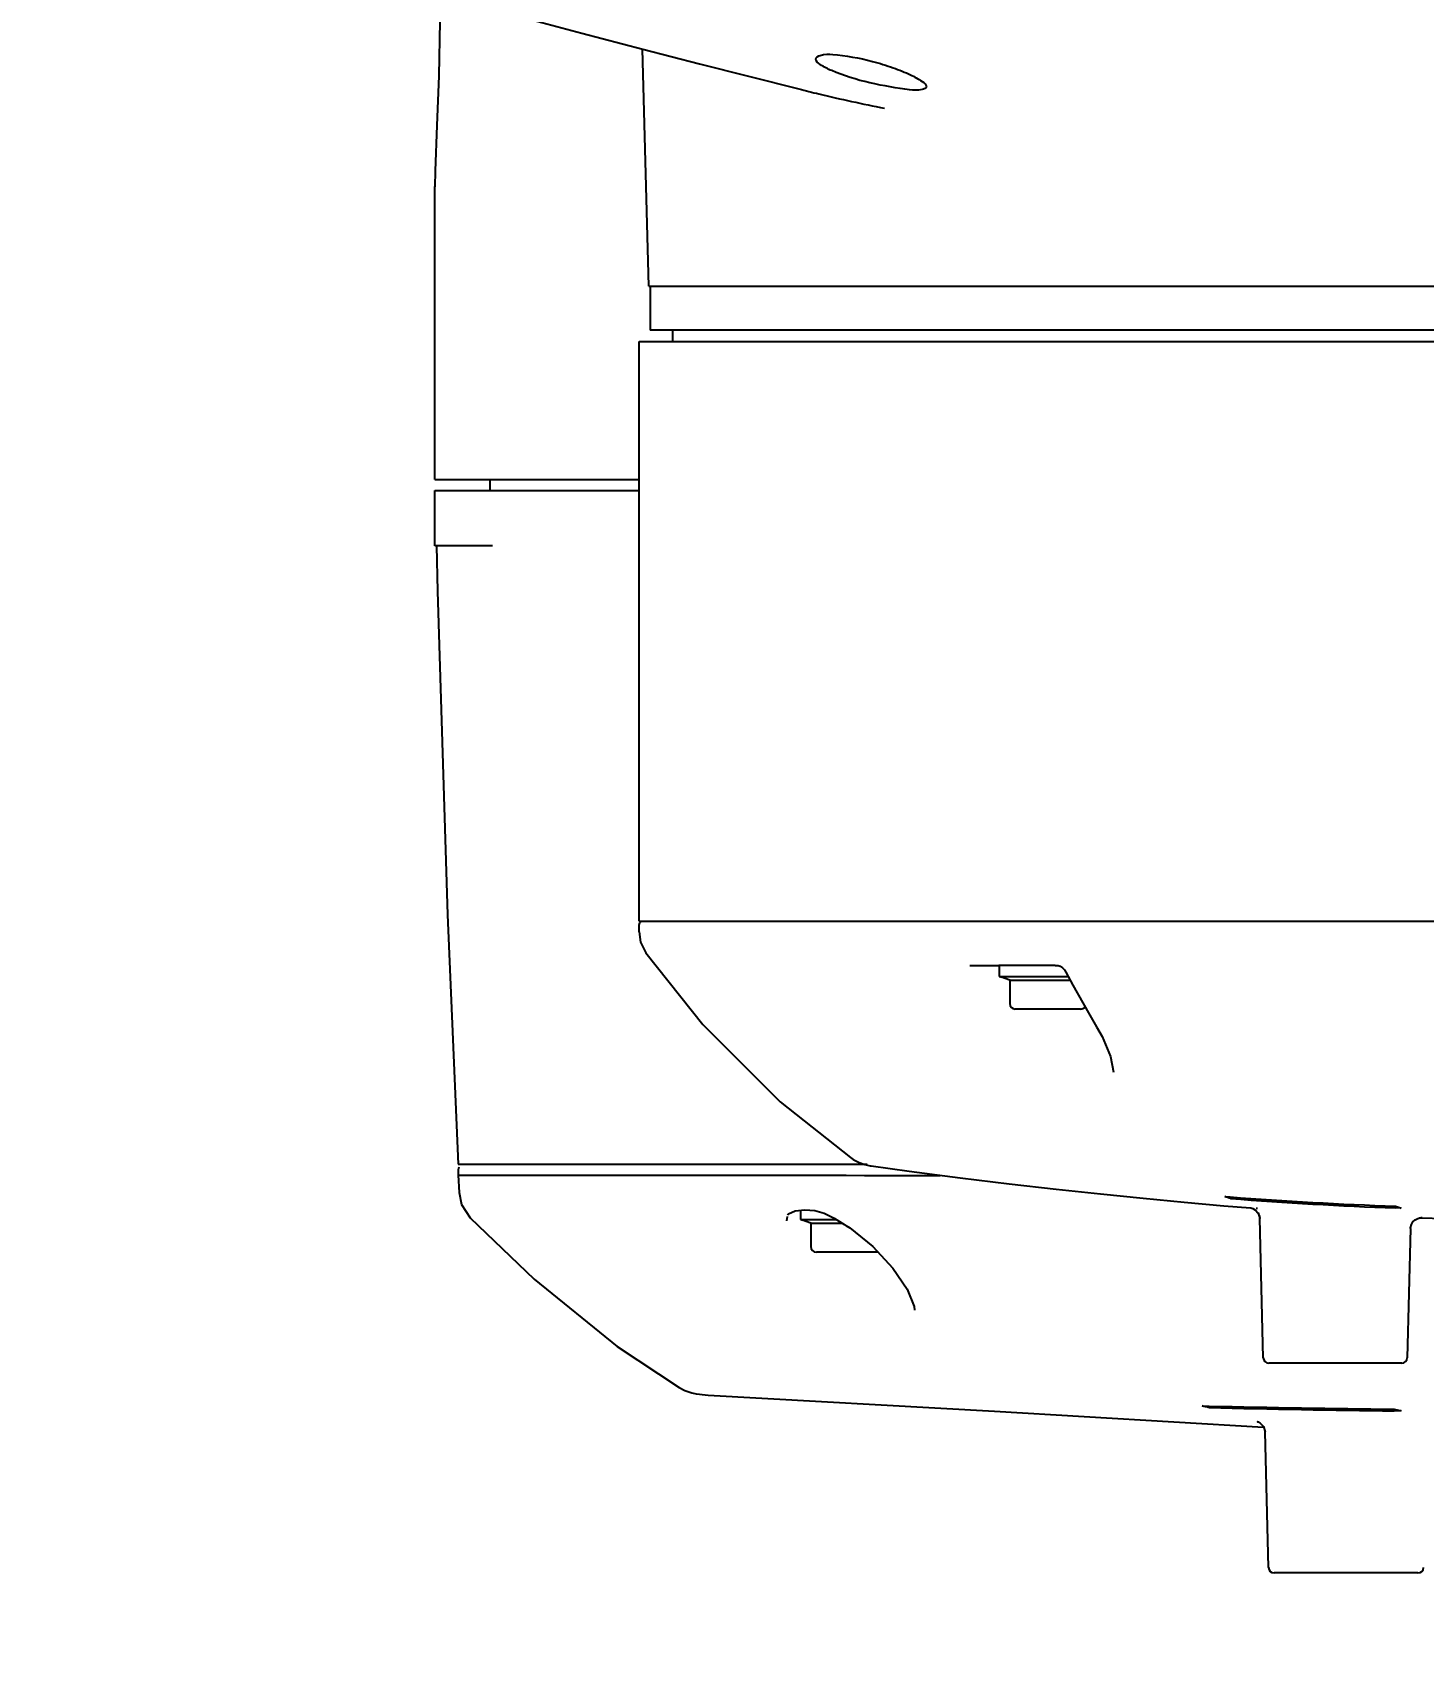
# Model space of a CAD drawing. Header units: millimetres. Extents: x 5828 to 6704, y 123 to 421.
# Drawn here: x 6612.11 to 6616.308, y 217.917 to 222.826 of the extents above; entities that cross this region are included whole.
import ezdxf

# ---------------------------------------------------------------- set-up
doc = ezdxf.new("R2010")
doc.units = ezdxf.units.MM
doc.linetypes.add('BANKLINE1', pattern=[5.5, 4, -1.5])
doc.layers.add('00_COMPONENTS', color=7, linetype='BANKLINE1')
doc.layers.add('外形图', color=7, linetype='Continuous')
doc.styles.add('微软雅黑', font='msyh.ttc', dxfattribs={"height": 2.1})
doc.dimstyles.new('尺寸标注_1_20比例', dxfattribs={"dimtxt": 2.1, "dimasz": 1.7, "dimexe": 0.5, "dimexo": 0.4, "dimgap": 0.5, "dimtad": 1, "dimdec": 1, "dimlfac": 20, "dimdsep": 46, "dimtxsty": '微软雅黑', "dimcen": 0.09, "dimadec": 0, "dimazin": 0, "dimtp": 0.01, "dimtm": 0.01, "dimtfac": 1, "dimtdec": 1, "dimtofl": 0, "dimtmove": 0, "dimatfit": 3, "dimfxl": 1, "dimtolj": 1, "dimarcsym": 0})

# ---------------------------------------------------------------- blocks, each defined once
blk = doc.blocks.new('*D1344')
at = {"layer": '00_COMPONENTS', "color": 0, "linetype": 'ByBlock', "lineweight": -2, "ltscale": 20}
for p, q in [((6589.207, 225.4111), (6588.1213, 225.4111)), ((6653.3579, 219.8635), (6652.3359, 220.0385))]:
    blk.add_line(p, q, dxfattribs=at)
blk.add_arc((6620.9569, 225.4111), 32.3356, 183.01259, 347.27176, dxfattribs=at)
at = {"layer": '00_COMPONENTS', "color": 0}
for points in [[(6588.9492, 223.7191), (6588.3827, 223.7042), (6588.6213, 225.4111)], [(6652.7758, 218.2315), (6652.22, 218.3418), (6652.8288, 219.9541)]]:
    blk.add_solid(points, dxfattribs=at)
at = {"layer": 'Defpoints', "color": 0}
for p in [(6589.607, 225.4111), (6620.9569, 225.4111), (6653.7522, 219.796), (6603.2329, 198.3657)]:
    blk.add_point(p, dxfattribs=at)
at = {"layer": '00_COMPONENTS', "color": 0, "insert": (6618.3533, 194.7765), "char_height": 2.1, "attachment_point": 5, "rotation": 355.1422, "style": '微软雅黑'}
blk.add_mtext('\\A1;+170°', dxfattribs=at)

msp = doc.modelspace()

# ---------------------------------------------------------------- linework, layer by layer
at = {"layer": '外形图', "linetype": 'Continuous'}
for p, q in [((6613.9697, 222.0611), (6613.951, 222.7763)), ((6614.1229, 222.7322), (6614.4229, 222.6561)), ((6613.3245, 221.4777), (6613.3245, 222.3621)), ((6613.9697, 222.0611), (6618.4474, 222.0611)), ((6613.9745, 222.0611), (6613.9745, 221.9277)), ((6619.8412, 221.9277), (6613.9745, 221.9277)), ((6614.0412, 221.9277), (6614.0412, 221.8944)), ((6613.9412, 221.8944), (6619.8744, 221.8944)), ((6613.9412, 220.1444), (6613.9412, 221.8944)), ((6613.3245, 221.4777), (6613.9412, 221.4777)), ((6613.4912, 221.4444), (6613.4912, 221.4777)), ((6613.3245, 221.4444), (6613.9412, 221.4444)), ((6613.3245, 221.2777), (6613.3245, 221.4444)), ((6613.4987, 221.2777), (6613.3245, 221.2777)), ((6613.9409, 220.1124), (6613.9409, 220.1344)), ((6613.9409, 220.1124), (6613.9454, 220.0814)), ((6613.9412, 220.1444), (6620.1647, 220.1444)), ((6613.9454, 220.0814), (6613.9613, 220.0489)), ((6614.9393, 220.0111), (6615.0262, 220.0111)), ((6615.1962, 220.0111), (6615.0263, 220.0111)), ((6615.0278, 220.0111), (6615.0278, 219.9777)), ((6615.1962, 220.0111), (6615.2039, 220.0111)), ((6615.0278, 219.9777), (6615.236, 219.9777)), ((6615.0595, 219.9662), (6615.0344, 219.9753)), ((6615.0595, 219.9662), (6615.2421, 219.9662)), ((6615.0595, 219.9662), (6615.0595, 219.8961)), ((6615.2245, 219.9978), (6615.2292, 219.9907)), ((6615.2292, 219.9907), (6615.2499, 219.9514)), ((6615.2499, 219.9514), (6615.2968, 219.8676)), ((6615.2728, 219.8794), (6615.0762, 219.8794)), ((6615.2968, 219.8676), (6615.3214, 219.826)), ((6615.3214, 219.826), (6615.3382, 219.7962)), ((6615.3724, 219.6886), (6615.3724, 219.6886)), ((6613.3947, 219.4111), (6614.6293, 219.4111)), ((6613.395, 219.3944), (6613.395, 219.3777)), ((6613.395, 219.3777), (6613.3975, 219.3257)), ((6613.395, 219.3777), (6613.4035, 219.3777)), ((6613.4035, 219.3777), (6613.4075, 219.3777)), ((6613.4075, 219.3777), (6613.6361, 219.3777)), ((6613.6361, 219.3777), (6613.6383, 219.3777)), ((6613.6383, 219.3777), (6613.702, 219.3777)), ((6613.702, 219.3777), (6613.8071, 219.3777)), ((6613.8071, 219.3777), (6613.812, 219.3777)), ((6613.812, 219.3777), (6613.822, 219.3777)), ((6613.822, 219.3777), (6613.8384, 219.3777)), ((6613.8384, 219.3777), (6613.8502, 219.3777)), ((6613.8502, 219.3777), (6613.9074, 219.3777)), ((6613.9074, 219.3777), (6613.9198, 219.3777)), ((6613.9198, 219.3777), (6613.9462, 219.3777)), ((6613.9462, 219.3777), (6613.9676, 219.3777)), ((6613.9676, 219.3777), (6613.9808, 219.3777)), ((6613.9808, 219.3777), (6613.9998, 219.3777)), ((6613.9998, 219.3777), (6614.0046, 219.3777)), ((6614.0046, 219.3777), (6614.0588, 219.3777)), ((6614.0588, 219.3777), (6614.076, 219.3777)), ((6614.076, 219.3777), (6614.0901, 219.3777)), ((6614.0901, 219.3777), (6614.0961, 219.3777)), ((6614.0961, 219.3777), (6614.1071, 219.3777)), ((6614.1071, 219.3777), (6614.1147, 219.3777)), ((6614.1147, 219.3777), (6614.1389, 219.3777)), ((6614.1389, 219.3777), (6614.1499, 219.3777)), ((6614.1499, 219.3777), (6614.156, 219.3777)), ((6614.156, 219.3777), (6614.1655, 219.3777)), ((6614.1655, 219.3777), (6614.1821, 219.3777)), ((6614.1821, 219.3777), (6614.3659, 219.3777)), ((6614.3659, 219.3777), (6614.3994, 219.3777)), ((6614.3994, 219.3777), (6614.4853, 219.3777)), ((6614.4853, 219.3777), (6614.5012, 219.3777)), ((6614.5012, 219.3777), (6614.5125, 219.3777)), ((6614.5125, 219.3777), (6614.5661, 219.3777)), ((6614.5661, 219.3777), (6614.6208, 219.3776)), ((6614.6208, 219.3776), (6614.6326, 219.3776)), ((6614.6326, 219.3776), (6614.6493, 219.3776)), ((6614.6493, 219.3776), (6614.816, 219.3776)), ((6614.816, 219.3776), (6614.8222, 219.3776)), ((6614.8222, 219.3776), (6614.8318, 219.3776)), ((6614.8318, 219.3776), (6614.8495, 219.3776)), ((6614.3922, 219.2613), (6614.412, 219.2707)), ((6614.412, 219.2707), (6614.4411, 219.2735)), ((6614.4277, 219.2722), (6614.4277, 219.2444)), ((6614.4411, 219.2735), (6614.4709, 219.2714)), ((6614.4709, 219.2714), (6614.4994, 219.2637)), ((6615.7057, 219.2861), (6615.786, 219.2797)), ((6615.7085, 219.3138), (6615.7249, 219.3125)), ((6615.7258, 219.3078), (6615.7258, 219.3138)), ((6615.803, 219.2783), (6615.8068, 219.2781)), ((6616.2409, 219.2786), (6616.2235, 219.2793)), ((6614.3864, 219.2399), (6614.3884, 219.2535)), ((6614.3864, 219.2399), (6614.3864, 219.24)), ((6614.3895, 219.257), (6614.3922, 219.2613)), ((6614.4277, 219.2444), (6614.536, 219.2444)), ((6614.4594, 219.2329), (6614.4343, 219.242)), ((6614.4594, 219.2329), (6614.5551, 219.2329)), ((6614.4594, 219.2329), (6614.4594, 219.1627)), ((6614.4994, 219.2637), (6614.5299, 219.248)), ((6614.5299, 219.248), (6614.5375, 219.2435)), ((6614.5375, 219.2435), (6614.5617, 219.2288)), ((6614.5617, 219.2288), (6614.5652, 219.2265)), ((6614.5652, 219.2265), (6614.5765, 219.2189)), ((6614.5765, 219.2189), (6614.646, 219.1629)), ((6615.8087, 219.2647), (6615.8131, 219.2541)), ((6615.809, 219.2642), (6615.8138, 219.2478)), ((6615.8131, 219.2541), (6615.8138, 219.2478)), ((6615.8248, 218.8273), (6615.8138, 219.2478)), ((6616.2999, 219.2496), (6616.3699, 219.247)), ((6616.3038, 219.2495), (6616.3, 219.2496)), ((6616.2692, 219.2171), (6616.259, 218.8273)), ((6614.6617, 219.1461), (6614.4761, 219.1461)), ((6616.2424, 218.8111), (6615.8415, 218.8111)), ((6615.6399, 218.6817), (6615.6612, 218.6812)), ((6615.6615, 218.677), (6615.6615, 218.6817)), ((6615.0137, 218.6663), (6615.8257, 218.6179)), ((6616.241, 218.6667), (6616.2194, 218.667)), ((6616.2372, 218.6677), (6616.241, 218.6668)), ((6615.825, 218.6202), (6615.8299, 218.6037)), ((6615.8406, 218.194), (6615.8299, 218.6037)), ((6616.2915, 218.1777), (6615.8573, 218.1777))]:
    msp.add_line(p, q, dxfattribs=at)
for points in [[(6612.8912, 223.0727), (6613.1242, 223.0035), (6613.3584, 222.9363), (6613.5716, 222.8771), (6613.768, 222.8242), (6613.9516, 222.7761), (6614.1229, 222.7322)], [(6613.3404, 222.9415), (6613.3398, 222.8602), (6613.3359, 222.6961), (6613.3301, 222.5462), (6613.3251, 222.4093), (6613.3245, 222.3605)], [(6613.3289, 221.2777), (6613.3323, 221.1405), (6613.363, 220.1635), (6613.3951, 219.4111)], [(6613.9613, 220.0489), (6614.1333, 219.8331), (6614.367, 219.5999), (6614.5793, 219.4311)], [(6615.2039, 220.0111), (6615.2059, 220.0108), (6615.2118, 220.0086), (6615.2185, 220.004), (6615.2245, 219.9978)], [(6615.3382, 219.7962), (6615.3636, 219.736), (6615.3724, 219.6886)], [(6614.5793, 219.4311), (6614.5871, 219.4259), (6614.6047, 219.4166), (6614.622, 219.4104), (6614.6378, 219.4068), (6614.6413, 219.4063)], [(6614.6412, 219.4063), (6614.7556, 219.3906), (6614.9097, 219.3706), (6615.058, 219.3524), (6615.1996, 219.336), (6615.3336, 219.3214), (6615.4619, 219.3083), (6615.5858, 219.2965), (6615.7057, 219.2861)], [(6613.3975, 219.3257), (6613.4052, 219.2894), (6613.4306, 219.2497)], [(6615.7859, 219.2798), (6615.7876, 219.2795), (6615.7933, 219.2777), (6615.8017, 219.2727), (6615.8087, 219.2647)], [(6613.4306, 219.2497), (6613.6237, 219.064), (6613.8741, 218.8612), (6614.0614, 218.7372)], [(6616.2692, 219.2171), (6616.2694, 219.2193), (6616.2717, 219.2289), (6616.2764, 219.2369), (6616.2826, 219.2429), (6616.2895, 219.2469), (6616.2964, 219.249), (6616.301, 219.2495), (6616.3023, 219.2495)], [(6614.646, 219.1629), (6614.7071, 219.0978), (6614.7502, 219.0345), (6614.7705, 218.9816), (6614.7718, 218.9709)], [(6614.0615, 218.7372), (6614.0785, 218.7286), (6614.1, 218.7212), (6614.1132, 218.7184), (6614.1229, 218.717), (6614.1314, 218.7161), (6614.1399, 218.7153), (6614.149, 218.7147), (6615.0137, 218.6663)], [(6615.8085, 218.6337), (6615.8074, 218.6339), (6615.8089, 218.6334), (6615.8152, 218.6302), (6615.825, 218.6202)]]:
    msp.add_lwpolyline(points, dxfattribs=at)
for centre, radius, start, end in [((6613.9509, 220.1344), 0.01, 120, 180), ((6615.0378, 219.9847), 0.01, 224.4437, 250), ((6615.0762, 219.8961), 0.0167, 180, 270), ((6615.2728, 219.8961), 0.0167, 270, 324.2524), ((6613.4117, 219.3944), 0.0167, 151.6333, 180), ((6616.6675, 231.6545), 12.3779, 265.63269, 267.94518), ((6616.69, 231.7577), 12.4872, 265.5712, 267.85865), ((6616.2914, 219.4514), 0.1798, 252.0009, 253.692), ((6614.4377, 219.2514), 0.01, 224.4437, 250), ((6614.476, 219.1627), 0.0167, 180, 270), ((6615.8415, 218.8277), 0.0167, 181.5, 270), ((6616.2424, 218.8277), 0.0167, 270, 358.5), ((6616.6384, 261.1396), 42.4696, 268.68154, 269.43477), ((6616.7119, 261.728), 43.0639, 268.60233, 269.34475), ((6616.8192, 221.0871), 2.4884, 256.0534, 256.474), ((6615.8573, 218.1944), 0.0167, 181.5, 270), ((6616.2915, 218.1944), 0.0167, 270, 358.5)]:
    msp.add_arc(centre, radius, start, end, dxfattribs=at)
for points, knots in [([(6614.4745, 222.7465), (6614.4745, 222.7522), (6614.4963, 222.7623), (6614.5509, 222.759), (6614.6283, 222.7461), (6614.7048, 222.7217), (6614.7564, 222.7013), (6614.7882, 222.684), (6614.8078, 222.6698), (6614.8078, 222.6631)], [0, 0, 0, 0, 0.047241, 0.152327, 0.492175, 0.674312, 0.831421, 0.944152, 1, 1, 1, 1]), ([(6614.8078, 222.6631), (6614.8078, 222.6579), (6614.7846, 222.6507), (6614.7327, 222.6564), (6614.6364, 222.6718), (6614.5448, 222.6999), (6614.4932, 222.7247), (6614.4745, 222.7397), (6614.4745, 222.7465)], [0, 0, 0, 0, 0.044, 0.149332, 0.490758, 0.830375, 0.942458, 1, 1, 1, 1]), ([(6614.4232, 222.656), (6614.4433, 222.6509), (6614.5289, 222.6297), (6614.6152, 222.6113), (6614.6814, 222.5977)], [0, 0, 0, 0, 0.234708, 1, 1, 1, 1]), ([(6615.7258, 219.3078), (6615.7229, 219.3088), (6615.7171, 219.3107), (6615.7114, 219.3128), (6615.7085, 219.3139)], [0, 0, 0, 0, 0.497863, 1, 1, 1, 1]), ([(6616.2237, 219.2845), (6616.2257, 219.2838), (6616.2298, 219.2824), (6616.2338, 219.281), (6616.2359, 219.2803)], [0, 0, 0, 0, 0.501153, 1, 1, 1, 1]), ([(6615.6615, 218.677), (6615.6579, 218.6777), (6615.6507, 218.6793), (6615.6435, 218.6809), (6615.6399, 218.6817)], [0, 0, 0, 0, 0.499673, 1, 1, 1, 1])]:
    msp.add_open_spline(points, degree=3, knots=knots, dxfattribs=at)

# ---------------------------------------------------------------- dimensions: what is measured, and where the dimension line sits
at = {"layer": '00_COMPONENTS', "linetype": 'ByBlock', "ltscale": 20}
dim = msp.add_angular_dim_3p(base=(6603.2329, 198.3657), center=(6620.9569, 225.4111), p1=(6589.607, 225.4111), p2=(6653.7522, 219.796), text='\\A1;+170°', dimstyle='尺寸标注_1_20比例', dxfattribs=at)
dim.commit()
dim.dimension.update_dxf_attribs({"geometry": '*D1344', "text_midpoint": (6618.3533, 194.7765)})

doc.saveas('drawing.dxf')
